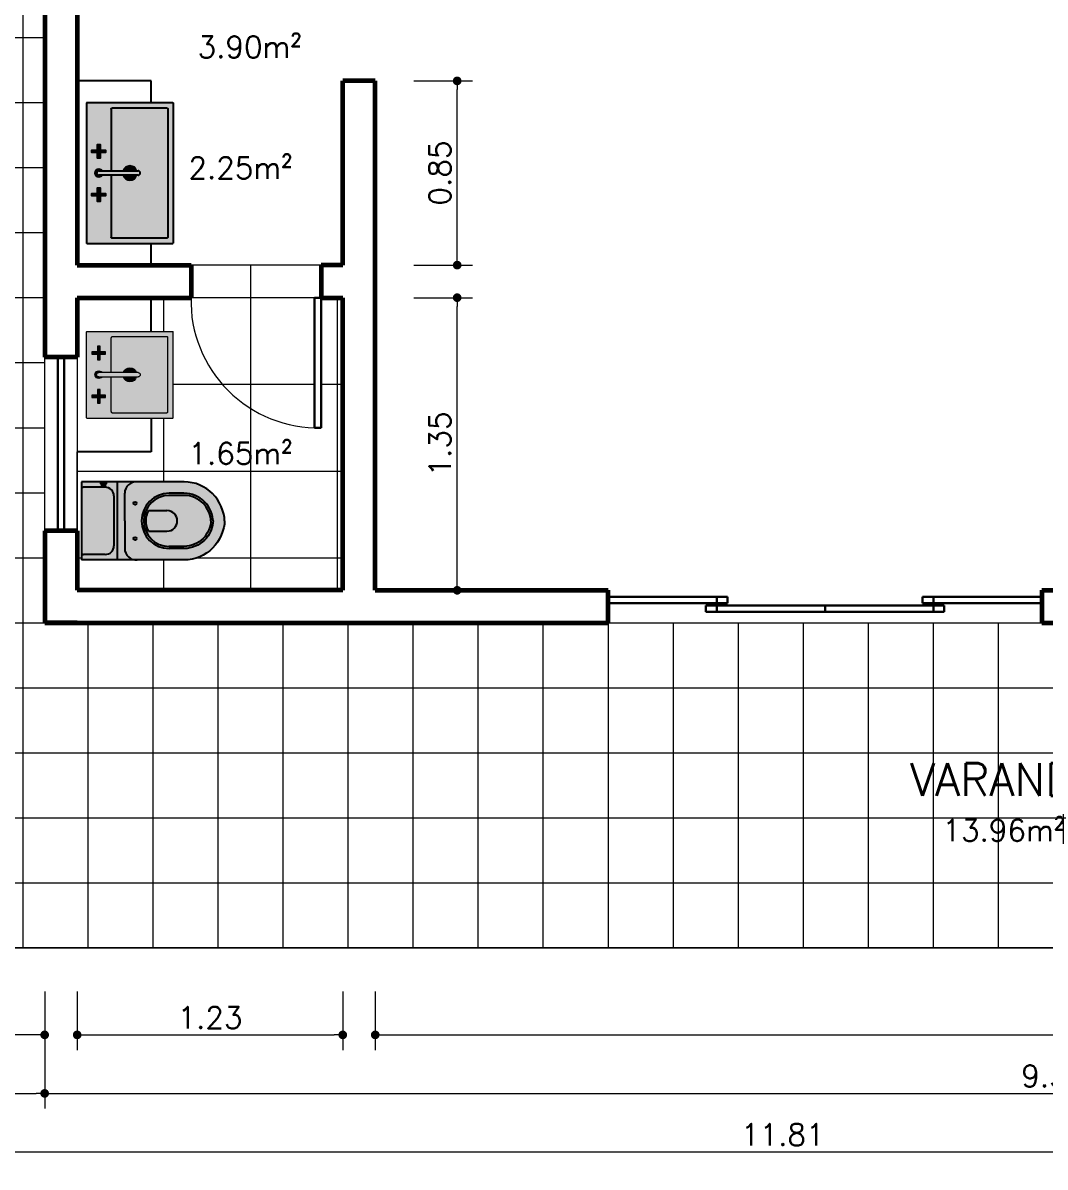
# Model space of a CAD drawing. Header units: millimetres. Extents: x 1127 to 14330, y -137 to 7568.
# Drawn here: x 10882 to 11353, y 5179 to 5707 of the extents above; entities that cross this region are included whole.
import ezdxf

# ---------------------------------------------------------------- set-up
doc = ezdxf.new("R2010")
doc.units = ezdxf.units.MM
doc.header["$LTSCALE"] = 0.01
for name, color, linetype, lineweight in [('0.05', 8, 'Continuous', 5), ('0.13', 6, 'Continuous', 13), ('0.60', 4, 'Continuous', 60)]:
    doc.layers.add(name, color=color, linetype=linetype, lineweight=lineweight)
doc.layers.add('HAC_MOB', color=61, linetype='Continuous')
doc.layers.add('LAY', color=8, linetype='Continuous')
doc.styles.add('ROMANS', font='romans.shx')
doc.styles.get("Standard").update_dxf_attribs({"font": 'arial.ttf'})
doc.dimstyles.new('ISO-25', dxfattribs={"dimtxt": 2.5, "dimasz": 2.5, "dimexe": 1.25, "dimexo": 0.625, "dimtad": 1, "dimtxsty": 'Standard', "dimcen": 2.5, "dimadec": 0, "dimazin": 0, "dimtfac": 1, "dimtmove": 0, "dimatfit": 3, "dimfxl": 1, "dimarcsym": 0})

# ---------------------------------------------------------------- blocks, each defined once
blk = doc.blocks.new('-Vaso com Caixa')
at = {"layer": 'HAC_MOB'}
h = blk.add_hatch(color=7, dxfattribs=at)
h.set_gradient(color1=(249, 250, 250), one_color=1, tint=1, name='SPHERICAL')
h.paths.add_polyline_path([(15.51, -1, 0.414214), (14.51, 0), (-14.51, 0, 0.414214), (-15.51, -1), (-15.51, -11, 0.414214), (-11.51, -15), (11.51, -15, 0.418032), (15.51, -10.95), (15.51, -10.95)], flags=17)
h.paths.add_polyline_path([(18.01, -11.49), (17.02, -11.49), (17.02, -11.16), (16.07, -11.16), (16.07, -10.95), (15.51, -10.95), (15.51, -11, -0.414214), (11.51, -15), (-11.51, -15, -0.414214), (-15.51, -11), (-15.51, -1, -0.414214), (-14.51, 0), (-18.01, 0), (-18.01, -16.5), (18.01, -16.5)])
h.paths.add_polyline_path([(18.01, 0), (14.51, 0, -0.414214), (15.51, -1), (15.51, -9.52), (16.07, -9.52), (16.07, -9.31), (17.02, -9.31), (17.02, -8.98), (18.01, -8.98)], flags=17)
h = blk.add_hatch(color=7, dxfattribs=at)
h.set_gradient(color1=(249, 250, 250), one_color=1, tint=1, name='SPHERICAL')
h.paths.add_polyline_path([(16.07, -9.52), (15.51, -9.52), (15.51, -10.95), (16.07, -10.95)])
h.paths.add_polyline_path([(17.02, -9.31), (16.07, -9.31), (16.07, -11.16), (17.02, -11.16)])
h.paths.add_polyline_path([(18.21, -8.98), (17.02, -8.98), (17.02, -11.49), (18.21, -11.49)])
h = blk.add_hatch(color=7, dxfattribs=at)
h.set_gradient(color1=(249, 250, 250), one_color=1, tint=1, name='SPHERICAL')
h.paths.add_polyline_path([(18.01, -16.5), (-18.01, -16.5), (-18.01, -25.25, -0.414214), (-12.76, -20), (0, -20), (12.76, -20, -0.414214), (18.01, -25.25)])
h = blk.add_hatch(color=7, dxfattribs=at)
h.set_gradient(color1=(249, 250, 250), one_color=1, tint=1, name='SPHERICAL')
h.paths.add_polyline_path([(0, -27.75, -0.394816), (12.73, -39.66), (18.01, -39.66), (18.01, -25.25, 0.414214), (12.76, -20), (0, -20), (-12.76, -20, 0.414214), (-18.01, -25.25), (-18.01, -28.52), (-13.77, -24.76), (-8.84, -24.76, -1), (-7.44, -24.76), (7.44, -24.76, -1), (8.84, -24.76, -1), (7.44, -24.76), (-7.44, -24.76, -1), (-8.84, -24.76), (-13.77, -24.76), (-18.01, -28.52), (-18.01, -39.66), (-12.73, -39.66, -0.394816)])
h.paths.add_polyline_path([(-12.76, -40.52, -0.01679), (-12.73, -39.66), (-18.01, -39.66), (-18.01, -47.36), (-17.93, -49.3), (-17.63, -51.09), (-17.19, -52.88), (-16.52, -54.59), (-15.77, -56.23), (-14.8, -57.8), (-13.76, -59.22), (-12.56, -60.56), (-11.22, -61.75), (-9.81, -62.79), (-8.24, -63.76), (-6.6, -64.51), (-4.89, -65.18), (-3.09, -65.75), (-1.49, -66), (-0.08, -66), (0, -66), (0.08, -66), (1.49, -66), (3.09, -65.75), (4.89, -65.18), (6.6, -64.51), (8.24, -63.76), (9.81, -62.79), (11.22, -61.75), (12.56, -60.56), (13.76, -59.22), (14.8, -57.8), (15.77, -56.23), (16.52, -54.59), (17.19, -52.88), (17.63, -51.09), (17.93, -49.3), (18.01, -47.36), (18.01, -39.66), (12.73, -39.66, -0.01679), (12.76, -40.52), (12.76, -47.26), (12.7, -48.77), (12.49, -50.02), (12.17, -51.28), (11.68, -52.55), (11.13, -53.76), (10.45, -54.86), (9.67, -55.91), (8.85, -56.84), (7.91, -57.67), (6.86, -58.44), (5.76, -59.12), (4.56, -59.67), (3.29, -60.17), (2.02, -60.55), (0.84, -60.7), (0, -60.75), (-0.84, -60.7), (-2.02, -60.55), (-3.29, -60.17), (-4.56, -59.67), (-5.76, -59.12), (-6.86, -58.44), (-7.91, -57.67), (-8.85, -56.84), (-9.67, -55.91), (-10.45, -54.86), (-11.13, -53.76), (-11.68, -52.55), (-12.17, -51.28), (-12.49, -50.02), (-12.7, -48.77), (-12.76, -47.26)])
h.paths.add_polyline_path([(-11.76, -40.42, -0.016103), (-11.73, -39.66), (-12.73, -39.66, 0.016386), (-12.76, -40.5), (-12.76, -47.26), (-12.7, -48.77), (-12.49, -50.02), (-12.17, -51.28), (-11.68, -52.55), (-11.13, -53.76), (-10.45, -54.86), (-9.67, -55.91), (-8.85, -56.84), (-7.91, -57.67), (-6.86, -58.44), (-5.76, -59.12), (-4.56, -59.67), (-3.29, -60.17), (-2.02, -60.55), (-0.84, -60.7), (0, -60.75), (0.84, -60.7), (2.02, -60.55), (3.29, -60.17), (4.56, -59.67), (5.76, -59.12), (6.86, -58.44), (7.91, -57.67), (8.85, -56.84), (9.67, -55.91), (10.45, -54.86), (11.13, -53.76), (11.68, -52.55), (12.17, -51.28), (12.49, -50.02), (12.7, -48.77), (12.76, -47.26), (12.76, -40.5, 0.016386), (12.73, -39.66), (11.73, -39.66, -0.016103), (11.76, -40.42), (11.76, -47.24), (11.7, -48.66), (11.51, -49.82), (11.22, -50.98), (10.76, -52.16), (10.25, -53.28), (9.62, -54.3), (8.9, -55.28), (8.14, -56.13), (7.28, -56.89), (6.3, -57.61), (5.29, -58.24), (4.17, -58.75), (2.96, -59.22), (1.81, -59.57), (0.75, -59.71), (0, -59.75), (-0.75, -59.71), (-1.81, -59.57), (-2.96, -59.22), (-4.17, -58.75), (-5.29, -58.24), (-6.3, -57.61), (-7.28, -56.89), (-8.14, -56.13), (-8.9, -55.28), (-9.62, -54.3), (-10.25, -53.28), (-10.76, -52.16), (-11.22, -50.98), (-11.51, -49.82), (-11.7, -48.66), (-11.76, -47.24)], flags=17)
h.paths.add_polyline_path([(0, -28.75, -0.393184), (11.73, -39.66), (12.73, -39.66, 0.394816), (0, -27.75, 0.394816), (-12.73, -39.66), (-11.73, -39.66, -0.393184)], flags=17)
h = blk.add_hatch(color=254, dxfattribs=at)
h.set_gradient(color1=(227, 232, 232), one_color=1, tint=1, name='SPHERICAL')
h.paths.add_polyline_path([(-7.44, -24.76, 1), (-8.84, -24.76, 1)])
h.paths.add_polyline_path([(7.44, -24.76, 1), (8.84, -24.76, 1)])
h.paths.add_polyline_path([(4.75, -39.66), (-4.75, -39.66, 0.965691)])
h.paths.add_polyline_path([(4.75, -30.94, 0.259045), (-4.75, -30.94), (-4.75, -39.5, 0.008726), (-4.75, -39.66), (4.75, -39.66, 0.008726), (4.75, -39.5)])
h = blk.add_hatch(color=7, dxfattribs=at)
h.set_gradient(color1=(238, 241, 241), one_color=1, tint=1, name='SPHERICAL')
h.paths.add_polyline_path([(-4.75, -30.94, -0.259045), (4.75, -30.94), (4.75, -39.5, -0.008726), (4.75, -39.66), (11.73, -39.66, 0.393184), (0, -28.75, 0.393184), (-11.73, -39.66), (-4.75, -39.66, -0.008726), (-4.75, -39.5)])
h.paths.add_polyline_path([(11.76, -40.42, 0.016103), (11.73, -39.66), (4.75, -39.66, -0.965691), (-4.75, -39.66), (-11.73, -39.66, 0.016103), (-11.76, -40.42), (-11.76, -47.24), (-11.7, -48.66), (-11.51, -49.82), (-11.22, -50.98), (-10.76, -52.16), (-10.25, -53.28), (-9.62, -54.3), (-8.9, -55.28), (-8.14, -56.13), (-7.28, -56.89), (-6.3, -57.61), (-5.29, -58.24), (-4.17, -58.75), (-2.96, -59.22), (-1.81, -59.57), (-0.75, -59.71), (0, -59.75), (0.75, -59.71), (1.81, -59.57), (2.96, -59.22), (4.17, -58.75), (5.29, -58.24), (6.3, -57.61), (7.28, -56.89), (8.14, -56.13), (8.9, -55.28), (9.62, -54.3), (10.25, -53.28), (10.76, -52.16), (11.22, -50.98), (11.51, -49.82), (11.7, -48.66), (11.76, -47.24)])
for p, q in [((18.01, 0), (-18.01, 0)), ((18.01, -8.98), (18.01, 0)), ((-15.51, -11), (-15.51, -1)), ((15.51, -11), (15.51, -1)), ((16.07, -9.52), (15.51, -9.52)), ((11.51, -15), (-11.51, -15)), ((16.07, -10.95), (15.51, -10.95)), ((18.01, -16.5), (-18.01, -16.5)), ((0, -20), (-12.76, -20)), ((0, -20), (-12.76, -20)), ((0, -20), (12.76, -20)), ((-4.75, -30.94), (-4.75, -39.5)), ((4.75, -30.94), (4.75, -39.5))]:
    blk.add_line(p, q)
for points in [[(0, -66), (-0.08, -66), (-0.08, -66), (-1.49, -66), (-3.09, -65.75), (-4.89, -65.18), (-6.6, -64.51), (-8.24, -63.76), (-9.81, -62.79), (-11.22, -61.75), (-12.56, -60.56), (-13.76, -59.22), (-14.8, -57.8), (-15.77, -56.23), (-16.52, -54.59), (-17.19, -52.88), (-17.63, -51.09), (-17.93, -49.3), (-18.01, -47.36), (-18.01, 0)], [(18.01, -8.59), (18.01, 0)], [(17.02, -9.31), (16.07, -9.31), (16.07, -11.16), (17.02, -11.16)], [(0, -66), (0.08, -66), (0.08, -66), (1.49, -66), (3.09, -65.75), (4.89, -65.18), (6.6, -64.51), (8.24, -63.76), (9.81, -62.79), (11.22, -61.75), (12.56, -60.56), (13.76, -59.22), (14.8, -57.8), (15.77, -56.23), (16.52, -54.59), (17.19, -52.88), (17.63, -51.09), (17.93, -49.3), (18.01, -47.36), (18.01, -11.49)], [(0, -60.75), (-0.84, -60.7), (-2.02, -60.55), (-3.29, -60.17), (-4.56, -59.67), (-5.76, -59.12), (-6.86, -58.44), (-7.91, -57.67), (-8.85, -56.84), (-9.67, -55.91), (-10.45, -54.86), (-11.13, -53.76), (-11.68, -52.55), (-12.17, -51.28), (-12.49, -50.02), (-12.7, -48.77), (-12.76, -47.26), (-12.76, -40.5)], [(0.05, -59.75), (-0.75, -59.71), (-1.81, -59.57), (-2.96, -59.22), (-4.17, -58.75), (-5.29, -58.24), (-6.3, -57.61), (-7.28, -56.89), (-8.14, -56.13), (-8.9, -55.28), (-9.62, -54.3), (-10.25, -53.28), (-10.76, -52.16), (-11.22, -50.98), (-11.51, -49.82), (-11.7, -48.66), (-11.76, -47.24), (-11.76, -40.42)], [(-0.05, -59.75), (0.75, -59.71), (1.81, -59.57), (2.96, -59.22), (4.17, -58.75), (5.29, -58.24), (6.3, -57.61), (7.28, -56.89), (8.14, -56.13), (8.9, -55.28), (9.62, -54.3), (10.25, -53.28), (10.76, -52.16), (11.22, -50.98), (11.51, -49.82), (11.7, -48.66), (11.76, -47.24), (11.76, -40.42)], [(0, -60.75), (0.84, -60.7), (2.02, -60.55), (3.29, -60.17), (4.56, -59.67), (5.76, -59.12), (6.86, -58.44), (7.91, -57.67), (8.85, -56.84), (9.67, -55.91), (10.45, -54.86), (11.13, -53.76), (11.68, -52.55), (12.17, -51.28), (12.49, -50.02), (12.7, -48.77), (12.76, -47.26), (12.76, -40.5)]]:
    blk.add_lwpolyline(points)
blk.add_lwpolyline([(18.21, -8.98), (18.21, -11.49), (17.02, -11.49), (17.02, -8.98)], close=True)
for centre in [(-8.14, -24.76), (8.14, -24.76)]:
    blk.add_circle(centre, 0.701)
for centre, radius, start, end in [((-14.51, -1), 1, 90, 180), ((14.51, -1), 1, 0, 90), ((-11.51, -11), 4, 180, 270), ((11.51, -11), 4, 270, 0), ((-12.76, -25.25), 5.25, 90, 185.465), ((12.76, -25.25), 5.25, 354.535, 90), ((0, -40.51), 12.76, 90.0192, 179.9537), ((0, -40.51), 11.76, 90.0192, 179.9537), ((0, -39.5), 9.78, 60.9541, 119.0459), ((0, -40.51), 12.76, 0.0463, 89.9808), ((0, -40.51), 11.76, 0.0463, 89.9808), ((0, -39.5), 4.75, 180, 0)]:
    blk.add_arc(centre, radius, start, end)
blk = doc.blocks.new('-Cuba Quadrada')
at = {"layer": 'HAC_MOB'}
h = blk.add_hatch(color=7, dxfattribs=at)
h.set_gradient(color1=(249, 250, 250), one_color=1, tint=1, name='SPHERICAL')
h.paths.add_polyline_path([(9.42, -9.48), (10.58, -9.48), (10.58, -12.07), (13.17, -12.07), (13.17, -12.72), (20, -12.72), (20, -7.18), (19.82, -7), (-19.82, -7), (-20, -7.18), (-20, -12.72), (-13.17, -12.72), (-13.17, -12.07), (-10.58, -12.07), (-10.58, -9.48), (-9.42, -9.48), (-9.42, -12.07), (-6.84, -12.07), (-6.84, -12.72), (-1.75, -12.72, -1.039853), (1.75, -12.72), (6.84, -12.72), (6.84, -12.07), (9.42, -12.07)])
h.paths.add_polyline_path([(-1.02, -14.07, -0.231357), (-1.75, -12.72), (-6.84, -12.72), (-6.84, -13.23), (-9.42, -13.23), (-9.42, -15.82), (-10.58, -15.82), (-10.58, -13.23), (-13.17, -13.23), (-13.17, -12.72), (-20, -12.72), (-20, -46.82), (-19.82, -47), (19.82, -47), (20, -46.82), (20, -12.72), (13.17, -12.72), (13.17, -13.23), (10.58, -13.23), (10.58, -15.82), (9.42, -15.82), (9.42, -13.23), (6.84, -13.23), (6.84, -12.72), (1.75, -12.72, -0.231357), (1.02, -14.07), (1.02, -18.3), (17.03, -18.3, -0.414587), (17.53, -18.8), (17.53, -44.06, -0.414214), (17.09, -44.5), (-17.09, -44.5, -0.414214), (-17.54, -44.06), (-17.54, -18.8, -0.414612), (-17.04, -18.3), (-1.02, -18.3)])
h = blk.add_hatch(color=254, dxfattribs=at)
h.set_gradient(color1=(208, 202, 200), one_color=1, tint=1, name='CYLINDER')
h.paths.add_polyline_path([(-9.42, -9.48), (-10.58, -9.48), (-10.58, -12.07), (-10, -12.65), (-9.42, -12.07)])
h.paths.add_polyline_path([(-9.42, -13.23), (-10, -12.65), (-10.58, -13.23), (-10.58, -15.82), (-9.42, -15.82)])
h = blk.add_hatch(color=254, dxfattribs=at)
h.set_gradient(color1=(208, 202, 200), one_color=1, tint=1, name='CYLINDER')
h.paths.add_polyline_path([(10.58, -9.48), (9.42, -9.48), (9.42, -12.07), (10, -12.65), (10.58, -12.07)])
h.paths.add_polyline_path([(10.58, -13.23), (10, -12.65), (9.42, -13.23), (9.42, -15.82), (10.58, -15.82)])
h = blk.add_hatch(color=254, dxfattribs=at)
h.set_gradient(color1=(208, 202, 200), rotation=90, one_color=1, tint=1, name='CYLINDER')
h.paths.add_polyline_path([(-10, -12.65), (-10.58, -12.07), (-13.17, -12.07), (-13.17, -13.23), (-10.58, -13.23)])
h.paths.add_polyline_path([(-6.84, -12.07), (-9.42, -12.07), (-10, -12.65), (-9.42, -13.23), (-6.84, -13.23)])
h = blk.add_hatch(color=254, dxfattribs=at)
h.set_gradient(color1=(208, 202, 200), one_color=1, tint=1, name='SPHERICAL')
h.paths.add_polyline_path([(-1.02, -14.07), (-1.02, -12.65, -1), (1.02, -12.65), (1.02, -14.07, 3.109485)])
h = blk.add_hatch(color=254, dxfattribs=at)
h.set_gradient(color1=(208, 202, 200), one_color=1, tint=1, name='CYLINDER')
h.paths.add_polyline_path([(1.02, -30.75), (1.02, -12.65, 1), (-1.02, -12.65), (-1.02, -30.75, 1)])
h = blk.add_hatch(color=254, dxfattribs=at)
h.set_gradient(color1=(208, 202, 200), rotation=90, one_color=1, tint=1, name='CYLINDER')
h.paths.add_polyline_path([(10, -12.65), (9.42, -12.07), (6.84, -12.07), (6.84, -13.23), (9.42, -13.23)])
h.paths.add_polyline_path([(13.17, -12.07), (10.58, -12.07), (10, -12.65), (10.58, -13.23), (13.17, -13.23)])
h = blk.add_hatch(color=7, dxfattribs=at)
h.set_gradient(color1=(244, 246, 246), one_color=1, tint=1, name='SPHERICAL')
h.paths.add_polyline_path([(17.09, -44.5, 0.414214), (17.53, -44.06), (17.53, -18.8, 0.41384), (17.03, -18.3), (1.02, -18.3), (1.02, -23.91, -0.722609), (1.02, -30.09), (1.02, -30.75, -1), (-1.02, -30.75), (-1.02, -30.09, -0.722609), (-1.02, -23.91), (-1.02, -18.3), (-17.04, -18.3, 0.413815), (-17.54, -18.8), (-17.54, -44.06, 0.414214), (-17.09, -44.5)])
h = blk.add_hatch(color=254, dxfattribs=at)
h.set_gradient(color1=(208, 202, 200), one_color=1, tint=1, name='SPHERICAL')
h.paths.add_polyline_path([(1.02, -23.91), (1.02, -25.02, -0.609168), (1.02, -28.98), (1.02, -30.09, 0.722609)])
h.paths.add_polyline_path([(-1.02, -30.09), (-1.02, -28.98, -0.609168), (-1.02, -25.02), (-1.02, -23.91, 0.722609)])
h = blk.add_hatch(color=9, dxfattribs=at)
h.set_gradient(color1=(199, 191, 189), one_color=1, tint=1, name='SPHERICAL')
h.paths.add_polyline_path([(1.02, -25.02), (1.02, -28.98, 0.609168)])
h.paths.add_polyline_path([(-1.02, -28.98), (-1.02, -25.02, 0.609168)])
for p, q in [((-20, -7.18), (-19.82, -7)), ((-20, -7.18), (-20, -46.82)), ((20, -7.18), (19.82, -7)), ((20, -7.18), (20, -46.82)), ((-10.58, -13.23), (-9.42, -12.07)), ((-10.58, -12.07), (-9.42, -13.23)), ((-1.02, -30.75), (-1.02, -12.65)), ((1.02, -12.65), (1.02, -30.75)), ((9.42, -13.23), (10.58, -12.07)), ((9.42, -12.07), (10.58, -13.23)), ((-20, -46.82), (-19.82, -47)), ((20, -46.82), (19.82, -47))]:
    blk.add_line(p, q)
for points in [[(19.82, -7), (-19.82, -7)], [(-10.58, -12.07), (-10.58, -9.48), (-9.42, -9.48), (-9.42, -12.07)], [(9.42, -12.07), (9.42, -9.48), (10.58, -9.48), (10.58, -12.07)], [(-10.58, -13.23), (-13.17, -13.23), (-13.17, -12.07), (-10.58, -12.07)], [(-9.42, -13.23), (-9.42, -15.82), (-10.58, -15.82), (-10.58, -13.23)], [(-9.42, -12.07), (-6.84, -12.07), (-6.84, -13.23), (-9.42, -13.23)], [(9.42, -13.23), (6.84, -13.23), (6.84, -12.07), (9.42, -12.07)], [(10.58, -13.23), (10.58, -15.82), (9.42, -15.82), (9.42, -13.23)], [(10.58, -12.07), (13.17, -12.07), (13.17, -13.23), (10.58, -13.23)], [(-1.02, -18.3), (-17.04, -18.3)], [(17.03, -18.3), (1.02, -18.3)], [(19.82, -47), (-19.82, -47)]]:
    blk.add_lwpolyline(points)
for points in [[(-17.54, -18.8, -0.414612), (-17.04, -18.3)], [(17.53, -18.8), (17.53, -44.06, -0.414214), (17.09, -44.5), (-17.09, -44.5, -0.414214), (-17.54, -44.06), (-17.54, -18.8)], [(17.03, -18.3, -0.414587), (17.53, -18.8)]]:
    blk.add_lwpolyline(points, format="xyb")
for centre, radius, start, end in [((0, -12.65), 1.75, 305.6552, 234.3448), ((0, -12.65), 1.02, 0, 180), ((0, -27), 3.25, 108.2956, 251.7044), ((0, -27), 2.23, 117.3032, 242.6968), ((0, -27), 3.25, 288.2956, 71.7044), ((0, -27), 2.23, 297.3032, 62.6968), ((0, -30.75), 1.02, 180, 0)]:
    blk.add_arc(centre, radius, start, end)
blk = doc.blocks.new('Cuba RET')
at = {"layer": 'HAC_MOB'}
h = blk.add_hatch(color=7, dxfattribs=at)
h.set_gradient(color1=(244, 246, 246), one_color=1, tint=1, name='SPHERICAL')
h.paths.add_polyline_path([(45, -7.18), (44.82, -7), (-19.82, -7), (-20, -7.18), (-20, -46.82), (-19.82, -47), (44.82, -47), (45, -46.82)])
h.paths.add_polyline_path([(-17.09, -44.5, -0.414214), (-17.54, -44.06), (-17.54, -18.8, -0.414612), (-17.04, -18.3), (11.48, -18.3), (11.48, -14.07, -3.109485), (13.52, -14.07), (13.52, -18.3), (42.03, -18.3, -0.414587), (42.53, -18.8), (42.53, -44.06, -0.414214), (42.09, -44.5)], flags=16)
h.paths.add_polyline_path([(1.91, -15.82), (1.91, -13.23), (-0.67, -13.23), (-0.67, -12.07), (1.91, -12.07), (1.91, -9.48), (3.07, -9.48), (3.07, -12.07), (5.66, -12.07), (5.66, -13.23), (3.07, -13.23), (3.07, -15.82)], flags=16)
h.paths.add_polyline_path([(21.92, -15.82), (21.92, -13.23), (19.33, -13.23), (19.33, -12.07), (21.92, -12.07), (21.92, -9.48), (23.08, -9.48), (23.08, -12.07), (25.67, -12.07), (25.67, -13.23), (23.08, -13.23), (23.08, -15.82)], flags=16)
h = blk.add_hatch(color=254, dxfattribs=at)
h.set_gradient(color1=(208, 202, 200), one_color=1, tint=1, name='CYLINDER')
h.paths.add_polyline_path([(3.07, -9.48), (1.91, -9.48), (1.91, -12.07), (2.49, -12.65), (3.07, -12.07)])
h.paths.add_polyline_path([(3.07, -13.23), (2.49, -12.65), (1.91, -13.23), (1.91, -15.82), (3.07, -15.82)])
h = blk.add_hatch(color=254, dxfattribs=at)
h.set_gradient(color1=(208, 202, 200), one_color=1, tint=1, name='CYLINDER')
h.paths.add_polyline_path([(23.08, -9.48), (21.92, -9.48), (21.92, -12.07), (22.5, -12.65), (23.08, -12.07)])
h.paths.add_polyline_path([(23.08, -13.23), (22.5, -12.65), (21.92, -13.23), (21.92, -15.82), (23.08, -15.82)])
h = blk.add_hatch(color=254, dxfattribs=at)
h.set_gradient(color1=(208, 202, 200), rotation=90, one_color=1, tint=1, name='CYLINDER')
h.paths.add_polyline_path([(2.49, -12.65), (1.91, -12.07), (-0.67, -12.07), (-0.67, -13.23), (1.91, -13.23)])
h.paths.add_polyline_path([(5.66, -12.07), (3.07, -12.07), (2.49, -12.65), (3.07, -13.23), (5.66, -13.23)])
h = blk.add_hatch(color=254, dxfattribs=at)
h.set_gradient(color1=(208, 202, 200), one_color=1, tint=1, name='SPHERICAL')
h.paths.add_polyline_path([(11.48, -14.07), (11.48, -12.65, -1), (13.52, -12.65), (13.52, -14.07, 3.109485)])
h = blk.add_hatch(color=254, dxfattribs=at)
h.set_gradient(color1=(208, 202, 200), one_color=1, tint=1, name='CYLINDER')
h.paths.add_polyline_path([(13.52, -30.75), (13.52, -12.65, 1), (11.48, -12.65), (11.48, -30.75, 1)])
h = blk.add_hatch(color=254, dxfattribs=at)
h.set_gradient(color1=(208, 202, 200), rotation=90, one_color=1, tint=1, name='CYLINDER')
h.paths.add_polyline_path([(22.5, -12.65), (21.92, -12.07), (19.33, -12.07), (19.33, -13.23), (21.92, -13.23)])
h.paths.add_polyline_path([(25.67, -12.07), (23.08, -12.07), (22.5, -12.65), (23.08, -13.23), (25.67, -13.23)])
h = blk.add_hatch(color=7, dxfattribs=at)
h.set_gradient(color1=(244, 246, 246), one_color=1, tint=1, name='SPHERICAL')
h.paths.add_polyline_path([(42.53, -18.8, 0.41384), (42.03, -18.3), (13.52, -18.3), (13.52, -23.91, -0.722609), (13.52, -30.09), (13.52, -30.75, -1), (11.48, -30.75), (11.48, -30.09, -0.722609), (11.48, -23.91), (11.48, -18.3), (-17.04, -18.3, 0.413815), (-17.54, -18.8), (-17.54, -44.06, 0.414214), (-17.09, -44.5), (42.09, -44.5, 0.414214), (42.53, -44.06)])
h = blk.add_hatch(color=254, dxfattribs=at)
h.set_gradient(color1=(208, 202, 200), one_color=1, tint=1, name='SPHERICAL')
h.paths.add_polyline_path([(13.52, -23.91), (13.52, -25.02, -0.609168), (13.52, -28.98), (13.52, -30.09, 0.722609)])
h.paths.add_polyline_path([(11.48, -30.09), (11.48, -28.98, -0.609168), (11.48, -25.02), (11.48, -23.91, 0.722609)])
h = blk.add_hatch(color=9, dxfattribs=at)
h.set_gradient(color1=(199, 191, 189), one_color=1, tint=1, name='SPHERICAL')
h.paths.add_polyline_path([(13.52, -25.02), (13.52, -28.98, 0.609168)])
h.paths.add_polyline_path([(11.48, -28.98), (11.48, -25.02, 0.609168)])
for p, q in [((-20, -7.18), (-19.82, -7)), ((-20, -7.18), (-20, -46.82)), ((45, -7.18), (44.82, -7)), ((45, -7.18), (45, -46.82)), ((1.91, -13.23), (3.07, -12.07)), ((1.91, -12.07), (3.07, -13.23)), ((11.48, -30.75), (11.48, -12.65)), ((13.52, -12.65), (13.52, -30.75)), ((21.92, -13.23), (23.08, -12.07)), ((21.92, -12.07), (23.08, -13.23)), ((-20, -46.82), (-19.82, -47)), ((45, -46.82), (44.82, -47))]:
    blk.add_line(p, q)
for points in [[(44.82, -7), (-19.82, -7)], [(1.91, -12.07), (1.91, -9.48), (3.07, -9.48), (3.07, -12.07)], [(21.92, -12.07), (21.92, -9.48), (23.08, -9.48), (23.08, -12.07)], [(1.91, -13.23), (-0.67, -13.23), (-0.67, -12.07), (1.91, -12.07)], [(3.07, -13.23), (3.07, -15.82), (1.91, -15.82), (1.91, -13.23)], [(3.07, -12.07), (5.66, -12.07), (5.66, -13.23), (3.07, -13.23)], [(21.92, -13.23), (19.33, -13.23), (19.33, -12.07), (21.92, -12.07)], [(23.08, -13.23), (23.08, -15.82), (21.92, -15.82), (21.92, -13.23)], [(23.08, -12.07), (25.67, -12.07), (25.67, -13.23), (23.08, -13.23)], [(11.48, -18.3), (-17.04, -18.3)], [(42.03, -18.3), (13.52, -18.3)], [(44.82, -47), (-19.82, -47)]]:
    blk.add_lwpolyline(points)
for points in [[(-17.54, -18.8, -0.414612), (-17.04, -18.3)], [(42.53, -18.8), (42.53, -44.06, -0.414214), (42.09, -44.5), (-17.09, -44.5, -0.414214), (-17.54, -44.06), (-17.54, -18.8)], [(42.03, -18.3, -0.414587), (42.53, -18.8)]]:
    blk.add_lwpolyline(points, format="xyb")
for centre, radius, start, end in [((12.5, -12.65), 1.75, 305.6552, 234.3448), ((12.5, -12.65), 1.02, 0, 180), ((12.5, -27), 3.25, 108.2956, 251.7044), ((12.5, -27), 2.23, 117.3032, 242.6968), ((12.5, -27), 3.25, 288.2956, 71.7044), ((12.5, -27), 2.23, 297.3032, 62.6968), ((12.5, -30.75), 1.02, 180, 0)]:
    blk.add_arc(centre, radius, start, end)
blk = doc.blocks.new('_Dot')
at = {"color": 0, "linetype": 'ByBlock', "lineweight": -2}
blk.add_line((-0.5, 0), (-1, 0), dxfattribs=at)
at = {"color": 0, "linetype": 'ByBlock', "const_width": 0.5}
blk.add_lwpolyline([(-0.25, 0, 1), (0.25, 0, 1)], format="xyb", close=True, dxfattribs=at)
blk = doc.blocks.new('*D59')
at = {"layer": '0.13', "transparency": 16777216}
for p, q in [((10906.93, 5259.87), (10906.93, 5232.87)), ((11029.43, 5259.87), (11029.43, 5232.87))]:
    blk.add_line(p, q, dxfattribs=at)
at = {"layer": '0.13', "color": 0, "transparency": 16777216}
blk.add_line((10910.93, 5239.87), (11025.43, 5239.87), dxfattribs=at)
at = {"layer": 'Defpoints', "color": 0, "transparency": 16777216}
for p in [(10906.93, 5279.97), (11029.43, 5279.97), (11029.43, 5239.87)]:
    blk.add_point(p, dxfattribs=at)
at = {"layer": '0.13', "color": 0, "transparency": 16777216, "xscale": 4, "yscale": 4, "zscale": 4, "rotation": 180}
blk.add_blockref('_Dot', (10906.93, 5239.87), dxfattribs=at)
at = {"layer": '0.13', "color": 0, "transparency": 16777216, "xscale": 4, "yscale": 4, "zscale": 4}
blk.add_blockref('_Dot', (11029.43, 5239.87), dxfattribs=at)
at = {"layer": '0.13', "color": 7, "transparency": 16777216, "insert": (10968.18, 5247.87), "char_height": 10, "attachment_point": 5, "style": 'ROMANS'}
blk.add_mtext('1.23', dxfattribs=at)
blk = doc.blocks.new('*D60')
at = {"layer": '0.13', "transparency": 16777216}
for p, q in [((11044.43, 5259.87), (11044.43, 5232.87)), ((11807.93, 5259.87), (11807.93, 5232.87))]:
    blk.add_line(p, q, dxfattribs=at)
at = {"layer": '0.13', "color": 0, "transparency": 16777216}
blk.add_line((11048.43, 5239.87), (11803.93, 5239.87), dxfattribs=at)
at = {"layer": 'Defpoints', "color": 0, "transparency": 16777216}
for p in [(11044.43, 5435.27), (11807.93, 5435.27), (11807.93, 5239.87)]:
    blk.add_point(p, dxfattribs=at)
at = {"layer": '0.13', "color": 0, "transparency": 16777216, "xscale": 4, "yscale": 4, "zscale": 4, "rotation": 180}
blk.add_blockref('_Dot', (11044.43, 5239.87), dxfattribs=at)
at = {"layer": '0.13', "color": 0, "transparency": 16777216, "xscale": 4, "yscale": 4, "zscale": 4}
blk.add_blockref('_Dot', (11807.93, 5239.87), dxfattribs=at)
at = {"layer": '0.13', "color": 7, "transparency": 16777216, "insert": (11426.18, 5247.87), "char_height": 10, "attachment_point": 5, "style": 'ROMANS'}
blk.add_mtext('7.64', dxfattribs=at)
blk = doc.blocks.new('*D61')
at = {"layer": '0.13', "transparency": 16777216}
for p, q in [((10641.93, 5259.87), (10641.93, 5232.87)), ((10891.93, 5259.87), (10891.93, 5232.87))]:
    blk.add_line(p, q, dxfattribs=at)
at = {"layer": '0.13', "color": 0, "transparency": 16777216}
blk.add_line((10887.93, 5239.87), (10645.93, 5239.87), dxfattribs=at)
at = {"layer": 'Defpoints', "color": 0, "transparency": 16777216}
for p in [(10891.93, 5435.27), (10641.93, 5279.97), (10641.93, 5239.87)]:
    blk.add_point(p, dxfattribs=at)
at = {"layer": '0.13', "color": 0, "transparency": 16777216, "xscale": 4, "yscale": 4, "zscale": 4, "rotation": 180}
blk.add_blockref('_Dot', (10641.93, 5239.87), dxfattribs=at)
at = {"layer": '0.13', "color": 0, "transparency": 16777216, "xscale": 4, "yscale": 4, "zscale": 4}
blk.add_blockref('_Dot', (10891.93, 5239.87), dxfattribs=at)
at = {"layer": '0.13', "color": 7, "transparency": 16777216, "insert": (10766.93, 5247.87), "char_height": 10, "attachment_point": 5, "style": 'ROMANS'}
blk.add_mtext('2.50', dxfattribs=at)
blk = doc.blocks.new('*D62')
at = {"layer": '0.13', "transparency": 16777216}
for p, q in [((10641.93, 5232.87), (10641.93, 5205.87)), ((10891.93, 5232.87), (10891.93, 5205.87))]:
    blk.add_line(p, q, dxfattribs=at)
at = {"layer": '0.13', "color": 0, "transparency": 16777216}
blk.add_line((10645.93, 5212.87), (10887.93, 5212.87), dxfattribs=at)
at = {"layer": 'Defpoints', "color": 0, "transparency": 16777216}
for p in [(10641.93, 5427.2), (10891.93, 5427.2), (10891.93, 5212.87)]:
    blk.add_point(p, dxfattribs=at)
at = {"layer": '0.13', "color": 0, "transparency": 16777216, "xscale": 4, "yscale": 4, "zscale": 4, "rotation": 180}
blk.add_blockref('_Dot', (10641.93, 5212.87), dxfattribs=at)
at = {"layer": '0.13', "color": 0, "transparency": 16777216, "xscale": 4, "yscale": 4, "zscale": 4}
blk.add_blockref('_Dot', (10891.93, 5212.87), dxfattribs=at)
at = {"layer": '0.13', "color": 7, "transparency": 16777216, "insert": (10766.93, 5220.87), "char_height": 10, "attachment_point": 5, "style": 'ROMANS'}
blk.add_mtext('2.5', dxfattribs=at)
blk = doc.blocks.new('*D63')
at = {"layer": '0.13', "transparency": 16777216}
for p, q in [((10891.93, 5232.87), (10891.93, 5205.87)), ((11822.93, 5232.87), (11822.93, 5205.87))]:
    blk.add_line(p, q, dxfattribs=at)
at = {"layer": '0.13', "color": 0, "transparency": 16777216}
blk.add_line((10895.93, 5212.87), (11818.93, 5212.87), dxfattribs=at)
at = {"layer": 'Defpoints', "color": 0, "transparency": 16777216}
for p in [(10891.93, 5427.2), (11822.93, 5294.97), (11822.93, 5212.87)]:
    blk.add_point(p, dxfattribs=at)
at = {"layer": '0.13', "color": 0, "transparency": 16777216, "xscale": 4, "yscale": 4, "zscale": 4, "rotation": 180}
blk.add_blockref('_Dot', (10891.93, 5212.87), dxfattribs=at)
at = {"layer": '0.13', "color": 0, "transparency": 16777216, "xscale": 4, "yscale": 4, "zscale": 4}
blk.add_blockref('_Dot', (11822.93, 5212.87), dxfattribs=at)
at = {"layer": '0.13', "color": 7, "transparency": 16777216, "insert": (11357.43, 5220.87), "char_height": 10, "attachment_point": 5, "style": 'ROMANS'}
blk.add_mtext('9.31', dxfattribs=at)
blk = doc.blocks.new('*D64')
at = {"layer": '0.13', "transparency": 16777216}
for p, q in [((10641.93, 5205.87), (10641.93, 5178.87)), ((11822.93, 5205.87), (11822.93, 5178.87))]:
    blk.add_line(p, q, dxfattribs=at)
at = {"layer": '0.13', "color": 0, "transparency": 16777216}
blk.add_line((10645.93, 5185.87), (11818.93, 5185.87), dxfattribs=at)
at = {"layer": 'Defpoints', "color": 0, "transparency": 16777216}
for p in [(11822.93, 5279.97), (10641.93, 5260.8), (11822.93, 5185.87)]:
    blk.add_point(p, dxfattribs=at)
at = {"layer": '0.13', "color": 0, "transparency": 16777216, "xscale": 4, "yscale": 4, "zscale": 4, "rotation": 180}
blk.add_blockref('_Dot', (10641.93, 5185.87), dxfattribs=at)
at = {"layer": '0.13', "color": 0, "transparency": 16777216, "xscale": 4, "yscale": 4, "zscale": 4}
blk.add_blockref('_Dot', (11822.93, 5185.87), dxfattribs=at)
at = {"layer": '0.13', "color": 7, "transparency": 16777216, "insert": (11232.43, 5193.87), "char_height": 10, "attachment_point": 5, "style": 'ROMANS'}
blk.add_mtext('11.81', dxfattribs=at)
blk = doc.blocks.new('*D75')
at = {"layer": '0.13', "transparency": 16777216}
for p, q in [((11062.22, 5579.97), (11089.22, 5579.97)), ((11062.22, 5444.97), (11089.22, 5444.97))]:
    blk.add_line(p, q, dxfattribs=at)
at = {"layer": '0.13', "color": 0, "transparency": 16777216}
blk.add_line((11082.22, 5448.97), (11082.22, 5575.97), dxfattribs=at)
at = {"layer": 'Defpoints', "color": 0, "transparency": 16777216}
for p in [(11044.43, 5579.97), (11082.22, 5579.97), (11044.43, 5444.97)]:
    blk.add_point(p, dxfattribs=at)
at = {"layer": '0.13', "color": 0, "transparency": 16777216, "xscale": 4, "yscale": 4, "zscale": 4}
for p, rotation in [((11082.22, 5579.97), 90), ((11082.22, 5444.97), 270)]:
    blk.add_blockref('_Dot', p, dxfattribs=dict(at, rotation=rotation))
at = {"layer": '0.13', "color": 7, "transparency": 16777216, "insert": (11074.22, 5512.47), "char_height": 10, "attachment_point": 5, "rotation": 90, "style": 'ROMANS'}
blk.add_mtext('1.35', dxfattribs=at)
blk = doc.blocks.new('*D76')
at = {"layer": '0.13', "transparency": 16777216}
for p, q in [((11062.22, 5679.97), (11089.22, 5679.97)), ((11062.22, 5594.97), (11089.22, 5594.97))]:
    blk.add_line(p, q, dxfattribs=at)
at = {"layer": '0.13', "color": 0, "transparency": 16777216}
blk.add_line((11082.22, 5598.97), (11082.22, 5675.97), dxfattribs=at)
at = {"layer": 'Defpoints', "color": 0, "transparency": 16777216}
for p in [(11029.43, 5679.97), (11082.22, 5679.97), (11029.43, 5594.97)]:
    blk.add_point(p, dxfattribs=at)
at = {"layer": '0.13', "color": 0, "transparency": 16777216, "xscale": 4, "yscale": 4, "zscale": 4}
for p, rotation in [((11082.22, 5679.97), 90), ((11082.22, 5594.97), 270)]:
    blk.add_blockref('_Dot', p, dxfattribs=dict(at, rotation=rotation))
at = {"layer": '0.13', "color": 7, "transparency": 16777216, "insert": (11074.22, 5637.47), "char_height": 10, "attachment_point": 5, "rotation": 90, "style": 'ROMANS'}
blk.add_mtext('0.85', dxfattribs=at)

msp = doc.modelspace()

# ---------------------------------------------------------------- hatches: boundary and pattern name
at = {"layer": '0.05'}
h = msp.add_hatch(dxfattribs=at)
h.set_pattern_fill('_USER,_O', color=256, scale=30, double=1, pattern_type=0)
h.set_pattern_definition([(0, (10641.933, 5279.968), (0, 30), []), (90, (10641.933, 5279.968), (-30, 2e-15), [])])
edge = h.paths.add_edge_path()
edge.add_line((11822.933, 5429.968), (11589.933, 5429.968))
edge.add_line((11589.933, 5429.968), (11351.933, 5429.968))
edge.add_line((11351.933, 5429.968), (11351.933, 5279.968))
edge.add_line((11351.933, 5279.968), (11807.933, 5279.968))
edge.add_arc((11807.933, 5294.968), 15, 180, 270, ccw=False)
edge.add_arc((11807.933, 5294.968), 15, 0, 180, ccw=False)
edge.add_line((11822.933, 5294.968), (11822.933, 5429.968))
h.paths.add_polyline_path([(11351.933, 5429.968), (11151.933, 5429.968), (10891.933, 5429.968), (10891.933, 5279.968), (11351.933, 5279.968)])
edge = h.paths.add_edge_path()
edge.add_line((10891.933, 5429.968), (10891.933, 5778.968))
edge.add_line((10891.933, 5778.968), (10881.933, 5778.968))
edge.add_line((10881.933, 5778.968), (10801.933, 5778.968))
edge.add_line((10801.933, 5778.968), (10641.933, 5778.968))
edge.add_line((10641.933, 5778.968), (10641.933, 5294.968))
edge.add_arc((10656.933, 5294.968), 15, 0, 180, ccw=False)
edge.add_arc((10656.933, 5294.968), 15, -90, 0, ccw=False)
edge.add_line((10656.933, 5279.968), (10891.933, 5279.968))
edge.add_line((10891.933, 5279.968), (10891.933, 5429.968))
h = msp.add_hatch(dxfattribs=at)
h.set_pattern_fill('_USER,_O', color=256, scale=40, double=1, pattern_type=0)
h.set_pattern_definition([(0, (10906.933, 5579.97), (0, 40), []), (90, (10906.933, 5579.97), (-40, 2e-15), [])])
h.paths.add_polyline_path([(11029.433, 5579.968), (11019.433, 5579.968), (11019.433, 5519.968), (11016.433, 5519.968), (11016.433, 5579.968), (11019.433, 5579.968), (11019.433, 5594.968), (10959.433, 5594.968), (10959.433, 5579.968), (10941.066, 5579.968), (10941.066, 5564.425), (10951.244, 5564.425), (10951.244, 5524.425), (10941.066, 5524.425), (10941.066, 5508.89), (10906.933, 5508.89), (10906.933, 5444.968), (11029.433, 5444.968)])
h.paths.add_polyline_path([(10968.074, 5490.749), (10969.416, 5489.556), (10970.609, 5488.214), (10971.652, 5486.798), (10972.621, 5485.232), (10973.367, 5483.592), (10974.038, 5481.877), (10974.605, 5480.082), (10974.853, 5478.479), (10974.858, 5476.992), (10974.853, 5475.505), (10974.605, 5473.902), (10974.038, 5472.106), (10973.367, 5470.392), (10972.621, 5468.752), (10971.652, 5467.186), (10970.609, 5465.77), (10969.416, 5464.428), (10968.074, 5463.235), (10966.657, 5462.191), (10965.092, 5461.222), (10963.452, 5460.477), (10961.737, 5459.806), (10959.948, 5459.359), (10958.159, 5459.06), (10956.221, 5458.986), (10908.858, 5458.986), (10908.858, 5494.998), (10917.841, 5494.998), (10917.841, 5495.204), (10920.347, 5495.204), (10956.221, 5494.998), (10958.159, 5494.923), (10959.948, 5494.625), (10961.737, 5494.178), (10963.452, 5493.507), (10965.092, 5492.761), (10966.657, 5491.792)], flags=16)
h.paths.add_polyline_path([(10936.605, 5476.992, -0.4141155), (10949.365, 5489.748), (10949.36, 5489.748, 0.4139972), (10936.605, 5476.992, 0.4141155), (10949.365, 5464.236), (10949.365, 5464.236, -0.4141157)], flags=0)
h.paths.add_polyline_path([(10964.136, 5485.887), (10964.989, 5485.129), (10965.747, 5484.276), (10966.471, 5483.293), (10967.097, 5482.282), (10967.608, 5481.158), (10968.08, 5479.951), (10968.426, 5478.802), (10968.62, 5477.304), (10968.604, 5476.992), (10968.62, 5476.679), (10968.426, 5475.182), (10968.08, 5474.033), (10967.608, 5472.825), (10967.097, 5471.702), (10966.471, 5470.69), (10965.747, 5469.708), (10964.989, 5468.855), (10964.136, 5468.097), (10963.153, 5467.373), (10962.142, 5466.747), (10961.018, 5466.236), (10959.833, 5465.772), (10958.674, 5465.482), (10957.523, 5465.29), (10956.101, 5465.236), (10949.455, 5465.236, -0.4163406), (10937.605, 5476.992, -0.411894), (10949.276, 5488.748), (10956.101, 5488.748), (10957.523, 5488.693), (10958.674, 5488.501), (10959.833, 5488.212), (10961.018, 5487.748), (10962.142, 5487.237), (10963.153, 5486.611)], flags=0)
h.paths.add_polyline_path([(10948.354, 5472.242), (10939.801, 5472.242, -0.2590449), (10939.801, 5481.742), (10948.354, 5481.742, -1)], flags=0)
h.paths.add_polyline_path([(10932.918, 5485.128, -1), (10934.32, 5485.128, -1)], flags=0)
h.paths.add_polyline_path([(10919.806, 5492.498), (10918.383, 5492.498), (10918.383, 5493.066), (10918.17, 5494.012), (10918.17, 5493.066), (10918.383, 5493.066), (10919.806, 5493.066)], flags=0)
h.paths.add_polyline_path([(10932.918, 5468.856, -1), (10934.32, 5468.856, -1)], flags=0)

# ---------------------------------------------------------------- linework, layer by layer
at = {"color": 7, "lineweight": 30}
for p, q in [((10897.933, 5472.468), (10897.933, 5552.468)), ((10900.933, 5552.468), (10900.933, 5472.468)), ((11201.933, 5441.968), (11151.933, 5441.968)), ((11201.933, 5441.968), (11151.933, 5441.968)), ((11151.933, 5438.968), (11201.933, 5438.968)), ((11151.933, 5438.968), (11201.933, 5438.968)), ((11201.933, 5437.968), (11196.933, 5437.968)), ((11196.933, 5437.968), (11196.933, 5434.968)), ((11201.933, 5437.968), (11196.933, 5437.968)), ((11196.933, 5437.968), (11196.933, 5434.968)), ((11201.933, 5438.968), (11201.933, 5441.968)), ((11206.933, 5441.968), (11201.933, 5441.968)), ((11201.933, 5438.968), (11201.933, 5441.968)), ((11206.933, 5441.968), (11201.933, 5441.968)), ((11201.933, 5438.968), (11206.933, 5438.968)), ((11201.933, 5438.968), (11206.933, 5438.968)), ((11251.933, 5437.968), (11201.933, 5437.968)), ((11201.933, 5437.968), (11201.933, 5434.968)), ((11251.933, 5437.968), (11201.933, 5437.968)), ((11201.933, 5437.968), (11201.933, 5434.968)), ((11206.933, 5438.968), (11206.933, 5441.968)), ((11206.933, 5438.968), (11206.933, 5441.968)), ((11251.933, 5434.968), (11251.933, 5437.968)), ((11251.933, 5434.968), (11251.933, 5437.968)), ((11251.933, 5437.968), (11301.933, 5437.968)), ((11251.933, 5434.968), (11251.933, 5437.968)), ((11251.933, 5434.968), (11251.933, 5437.968)), ((11251.933, 5437.968), (11301.933, 5437.968)), ((11296.933, 5438.968), (11296.933, 5441.968)), ((11296.933, 5441.968), (11301.933, 5441.968)), ((11296.933, 5438.968), (11296.933, 5441.968)), ((11296.933, 5441.968), (11301.933, 5441.968)), ((11301.933, 5438.968), (11296.933, 5438.968)), ((11301.933, 5438.968), (11296.933, 5438.968)), ((11301.933, 5438.968), (11301.933, 5441.968)), ((11301.933, 5441.968), (11351.933, 5441.968)), ((11301.933, 5438.968), (11301.933, 5441.968)), ((11301.933, 5441.968), (11351.933, 5441.968)), ((11351.933, 5438.968), (11301.933, 5438.968)), ((11351.933, 5438.968), (11301.933, 5438.968)), ((11301.933, 5437.968), (11301.933, 5434.968)), ((11301.933, 5437.968), (11306.933, 5437.968)), ((11301.933, 5437.968), (11301.933, 5434.968)), ((11301.933, 5437.968), (11306.933, 5437.968)), ((11306.933, 5437.968), (11306.933, 5434.968)), ((11306.933, 5437.968), (11306.933, 5434.968)), ((11196.933, 5434.968), (11306.933, 5434.968)), ((11196.933, 5434.968), (11251.933, 5434.968)), ((11196.933, 5434.968), (11306.933, 5434.968)), ((11196.933, 5434.968), (11251.933, 5434.968))]:
    msp.add_line(p, q, dxfattribs=at)
msp.add_lwpolyline([(11019.433, 5519.968), (11016.433, 5519.968), (11016.433, 5579.968), (11019.433, 5579.968)], close=True, dxfattribs=at)
msp.add_lwpolyline([(11019.433, 5519.968), (11016.433, 5519.968), (11016.433, 5579.968), (11019.433, 5579.968)], close=True, dxfattribs=at)
at = {"layer": '0.05', "lineweight": 25}
for p, q in [((10941.067, 5679.968), (10906.933, 5679.968)), ((10941.067, 5679.968), (10906.933, 5679.968)), ((10941.066, 5669.968), (10941.066, 5679.968)), ((10941.066, 5669.968), (10941.066, 5679.968)), ((10941.066, 5594.968), (10941.066, 5604.968)), ((10941.066, 5594.968), (10941.066, 5604.968)), ((10941.066, 5564.425), (10941.066, 5579.968)), ((10941.066, 5564.425), (10941.066, 5579.968)), ((10941.066, 5524.432), (10941.066, 5508.89)), ((10941.066, 5524.432), (10941.066, 5508.89)), ((10941.066, 5508.89), (10906.933, 5508.89)), ((10941.066, 5508.89), (10906.933, 5508.89))]:
    msp.add_line(p, q, dxfattribs=at)
at = {"layer": '0.13'}
for p, q in [((11019.433, 5594.968), (10959.433, 5594.968)), ((11019.433, 5594.968), (10959.433, 5594.968)), ((11019.433, 5594.968), (11029.433, 5594.968)), ((11019.433, 5594.968), (11029.433, 5594.968)), ((10891.933, 5472.468), (10891.933, 5552.468)), ((10906.933, 5552.468), (10906.933, 5472.468)), ((11151.933, 5429.968), (11351.933, 5429.968)), ((11151.933, 5429.968), (11351.933, 5429.968)), ((11822.933, 5279.968), (10641.933, 5279.968)), ((11822.933, 5279.968), (10641.933, 5279.968))]:
    msp.add_line(p, q, dxfattribs=at)
msp.add_arc((11017.933, 5578.468), 58.519, 178.5312, 271.4688, dxfattribs=at)
at = {"layer": '0.60'}
for p, q in [((10891.933, 5779.968), (10891.933, 5552.468)), ((10906.933, 5779.968), (10906.933, 5594.968)), ((10906.933, 5778.968), (10906.933, 5594.968)), ((11029.433, 5594.968), (11029.433, 5679.968)), ((11044.433, 5679.968), (11029.433, 5679.968)), ((11029.433, 5594.968), (11029.433, 5679.968)), ((11044.433, 5679.968), (11029.433, 5679.968)), ((11044.433, 5444.968), (11044.433, 5679.968)), ((11044.433, 5444.968), (11044.433, 5679.968)), ((10906.933, 5594.968), (10959.433, 5594.968)), ((10906.933, 5594.968), (10959.433, 5594.968)), ((10959.433, 5594.968), (10959.433, 5579.968)), ((10959.433, 5594.968), (10959.433, 5579.968)), ((11029.433, 5594.968), (11019.433, 5594.968)), ((11019.433, 5594.968), (11019.433, 5579.968)), ((11029.433, 5594.968), (11019.433, 5594.968)), ((11019.433, 5594.968), (11019.433, 5579.968)), ((10906.933, 5579.968), (10959.433, 5579.968)), ((10906.933, 5579.968), (10906.933, 5552.468)), ((10906.933, 5579.968), (10959.433, 5579.968)), ((11019.433, 5579.968), (11029.433, 5579.968)), ((11019.433, 5579.968), (11029.433, 5579.968)), ((11029.433, 5444.968), (11029.433, 5579.968)), ((11029.433, 5444.968), (11029.433, 5579.968)), ((10906.933, 5552.468), (10891.933, 5552.468)), ((10891.933, 5472.468), (10891.933, 5429.968)), ((10906.933, 5472.468), (10891.933, 5472.468)), ((10906.933, 5472.468), (10906.933, 5444.968)), ((11029.433, 5444.968), (10906.933, 5444.968)), ((11044.433, 5444.968), (11151.933, 5444.968)), ((11044.433, 5444.968), (11151.933, 5444.968)), ((11151.933, 5429.968), (11151.933, 5444.968)), ((11151.933, 5429.968), (11151.933, 5444.968)), ((11351.933, 5444.968), (11589.933, 5444.968)), ((11351.933, 5444.968), (11351.933, 5429.968)), ((11351.933, 5444.968), (11589.933, 5444.968)), ((11351.933, 5444.968), (11351.933, 5429.968)), ((10891.933, 5429.968), (11151.933, 5429.968)), ((10906.933, 5429.968), (10891.933, 5429.968)), ((11351.933, 5429.968), (11589.933, 5429.968)), ((11351.933, 5429.968), (11589.933, 5429.968))]:
    msp.add_line(p, q, dxfattribs=at)

# ---------------------------------------------------------------- block references
at = {"layer": '0.05', "lineweight": 25, "xscale": -1, "rotation": 90}
msp.add_blockref('-Cuba Quadrada', (10904.244, 5544.425), dxfattribs=at)
msp.add_blockref('-Cuba Quadrada', (10904.244, 5544.425), dxfattribs=at)
at = {"layer": 'LAY', "rotation": 90}
msp.add_blockref('Cuba RET', (10904.244, 5624.968), dxfattribs=at)
msp.add_blockref('Cuba RET', (10904.244, 5624.968), dxfattribs=at)
at = {"layer": 'LAY', "extrusion": (0, 0, -1), "xscale": -1, "zscale": -1, "rotation": 270}
msp.add_blockref('-Vaso com Caixa', (-10908.858, 5476.992), dxfattribs=at)
msp.add_blockref('-Vaso com Caixa', (-10908.858, 5476.992), dxfattribs=at)

# ---------------------------------------------------------------- texts
at = {"color": 7, "linetype": 'Continuous', "lineweight": 20, "style": 'ROMANS'}
for s, p in [('3.90m²', (10962.459, 5690.659)), ('2.25m²', (10958.231, 5634.862)), ('1.65m²', (10958.231, 5503.09)), ('13.96m²', (11306.052, 5329.255))]:
    msp.add_text(s, height=10, dxfattribs=at).set_placement(p)
at = {"color": 7, "linetype": 'Continuous', "lineweight": 30, "style": 'ROMANS'}
msp.add_text('VARANDA', height=15, dxfattribs=at).set_placement((11291.106, 5350.168))

# ---------------------------------------------------------------- dimensions: what is measured, and where the dimension line sits
at = {"layer": '0.13'}
for base, p1, p2, picture, middle in [((11082.221, 5679.968), (11029.433, 5594.968), (11029.433, 5679.968), '*D76', (11074.221, 5637.468)), ((11082.221, 5579.968), (11044.433, 5444.968), (11044.433, 5579.968), '*D75', (11074.221, 5512.468))]:
    dim = msp.add_linear_dim(base=base, p1=p1, p2=p2, angle=90, dimstyle='ISO-25', override={"dimtxt": 10, "dimasz": 4, "dimexe": 7, "dimexo": 3, "dimgap": 3, "dimlfac": 0.01, "dimdsep": 46, "dimtxsty": 'ROMANS', "dimblk1": 'Dot', "dimblk2": 'Dot', "dimsah": 1, "dimdle": 1, "dimclre": 256, "dimclrt": 7, "dimfxl": 20, "dimfxlon": 1, "dimlwd": 65535, "dimlwe": 65535}, dxfattribs=at)
    dim.commit()
    dim.dimension.update_dxf_attribs({"geometry": picture, "text_midpoint": middle})
for base, p1, p2, override, picture, middle in [((10641.933, 5239.87), (10891.933, 5435.275), (10641.933, 5279.968), {"dimtxt": 10, "dimasz": 4, "dimexe": 7, "dimexo": 3, "dimgap": 3, "dimlfac": 0.01, "dimzin": 0, "dimdsep": 46, "dimtxsty": 'ROMANS', "dimblk1": 'Dot', "dimblk2": 'Dot', "dimsah": 1, "dimdle": 1, "dimclre": 256, "dimclrt": 7, "dimfxl": 20, "dimfxlon": 1, "dimlwd": 65535, "dimlwe": 65535}, '*D61', (10766.933, 5247.87)), ((11807.933416717, 5239.870455349), (11044.433416717, 5435.274782074), (11807.933416717, 5435.274782074), {"dimtxt": 10, "dimasz": 4, "dimexe": 7, "dimexo": 3, "dimgap": 3, "dimlfac": 0.01, "dimdsep": 46, "dimtxsty": 'ROMANS', "dimblk1": 'Dot', "dimblk2": 'Dot', "dimsah": 1, "dimdle": 1, "dimclre": 256, "dimclrt": 7, "dimfxl": 20, "dimfxlon": 1, "dimlwd": 65535, "dimlwe": 65535}, '*D60', (11426.183416717, 5247.870455349)), ((10891.933, 5212.87), (10641.933, 5427.205), (10891.933, 5427.205), {"dimtxt": 10, "dimasz": 4, "dimexe": 7, "dimexo": 3, "dimgap": 3, "dimlfac": 0.01, "dimdsep": 46, "dimtxsty": 'ROMANS', "dimblk1": 'Dot', "dimblk2": 'Dot', "dimsah": 1, "dimdle": 1, "dimclre": 256, "dimclrt": 7, "dimfxl": 20, "dimfxlon": 1, "dimlwd": 65535, "dimlwe": 65535}, '*D62', (10766.933, 5220.87)), ((11822.933, 5212.87), (10891.933, 5427.205), (11822.933, 5294.968), {"dimtxt": 10, "dimasz": 4, "dimexe": 7, "dimexo": 3, "dimgap": 3, "dimlfac": 0.01, "dimdsep": 46, "dimtxsty": 'ROMANS', "dimblk1": 'Dot', "dimblk2": 'Dot', "dimsah": 1, "dimdle": 1, "dimclre": 256, "dimclrt": 7, "dimfxl": 20, "dimfxlon": 1, "dimlwd": 65535, "dimlwe": 65535}, '*D63', (11357.433, 5220.87)), ((11822.933, 5185.87), (10641.933, 5260.801), (11822.933, 5279.968), {"dimtxt": 10, "dimasz": 4, "dimexe": 7, "dimexo": 3, "dimgap": 3, "dimlfac": 0.01, "dimdsep": 46, "dimtxsty": 'ROMANS', "dimblk1": 'Dot', "dimblk2": 'Dot', "dimsah": 1, "dimdle": 1, "dimclre": 256, "dimclrt": 7, "dimfxl": 20, "dimfxlon": 1, "dimlwd": 65535, "dimlwe": 65535}, '*D64', (11232.433, 5193.87)), ((11029.433416717, 5239.870455349), (10906.933416717, 5279.968062543), (11029.433416717, 5279.968062543), {"dimtxt": 10, "dimasz": 4, "dimexe": 7, "dimexo": 3, "dimgap": 3, "dimlfac": 0.01, "dimdsep": 46, "dimtxsty": 'ROMANS', "dimblk1": 'Dot', "dimblk2": 'Dot', "dimsah": 1, "dimdle": 1, "dimclre": 256, "dimclrt": 7, "dimfxl": 20, "dimfxlon": 1, "dimlwd": 65535, "dimlwe": 65535}, '*D59', (10968.183416717, 5247.870455349))]:
    dim = msp.add_linear_dim(base=base, p1=p1, p2=p2, dimstyle='ISO-25', override=override, dxfattribs=at)
    dim.commit()
    dim.dimension.update_dxf_attribs({"geometry": picture, "text_midpoint": middle})

doc.saveas('drawing.dxf')
